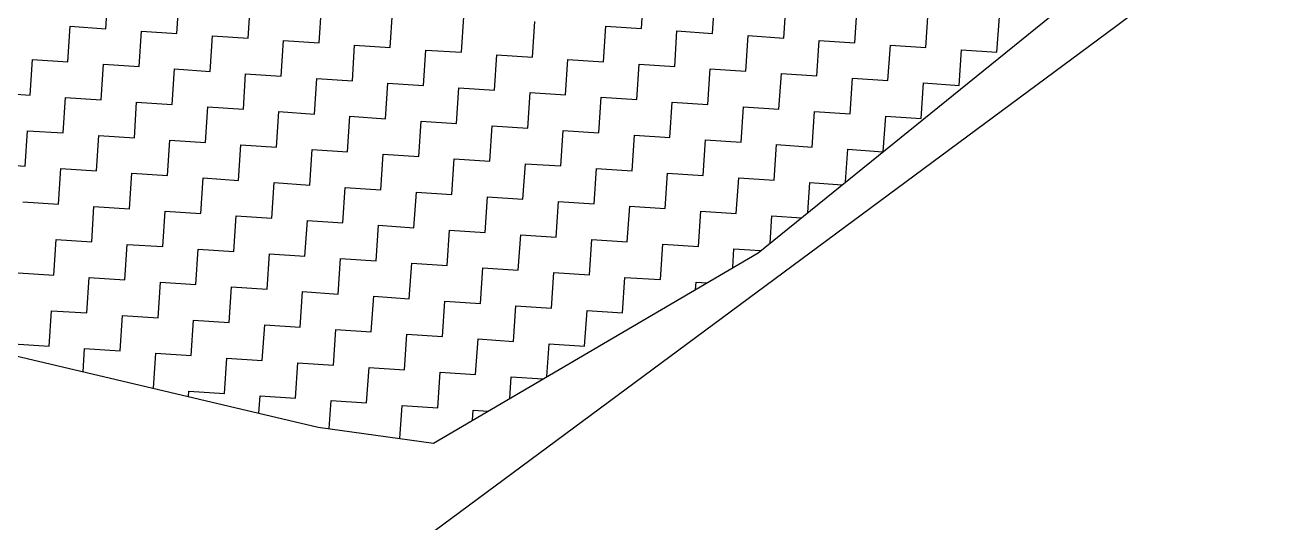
# Model space of a CAD drawing. Header units: metres. Extents: x 286068 to 287358, y 2005630 to 2007098.
# Drawn here: x 286370.8 to 286485.4, y 2005973.7 to 2006019.1 of the extents above; entities that cross this region are included whole.
import ezdxf

# ---------------------------------------------------------------- set-up
doc = ezdxf.new("R2010")
doc.units = ezdxf.units.M
doc.layers.add('POLY_HATCH', color=12, linetype='Continuous')
doc.layers.add('POLY_PARCEL', color=6, linetype='Continuous')

msp = doc.modelspace()

# ---------------------------------------------------------------- linework, layer by layer
at = {"layer": 'POLY_HATCH'}
for p, q in [((286437.62, 2005998.3), (286475.68, 2006029.11)), ((286408.04, 2005980.94), (286437.62, 2005998.3)), ((286361.7, 2005990.84), (286397.52, 2005982.4)), ((286397.52, 2005982.4), (286408.04, 2005980.94))]:
    msp.add_line(p, q, dxfattribs=at)
at = {"layer": 'POLY_HATCH', "linetype": 'Continuous'}
for p, q in [((286378.15, 2006018.74), (286378.37, 2006021.98)), ((286426.99, 2006018.75), (286427.21, 2006022)), ((286384.63, 2006018.31), (286384.85, 2006021.55)), ((286391.12, 2006017.88), (286391.33, 2006021.12)), ((286433.48, 2006018.32), (286433.69, 2006021.57)), ((286439.96, 2006017.89), (286440.18, 2006021.13)), ((286397.6, 2006017.45), (286397.82, 2006020.69)), ((286404.08, 2006017.02), (286404.3, 2006020.26)), ((286410.57, 2006016.59), (286410.78, 2006019.83)), ((286446.44, 2006017.46), (286446.66, 2006020.7)), ((286452.93, 2006017.03), (286453.14, 2006020.27)), ((286459.41, 2006016.6), (286459.63, 2006019.84)), ((286374.69, 2006015.71), (286374.91, 2006018.96)), ((286374.91, 2006018.96), (286378.15, 2006018.74)), ((286381.18, 2006015.28), (286381.39, 2006018.52)), ((286381.39, 2006018.52), (286384.63, 2006018.31)), ((286417.05, 2006016.16), (286417.27, 2006019.4)), ((286423.54, 2006015.73), (286423.75, 2006018.97)), ((286423.75, 2006018.97), (286426.99, 2006018.75)), ((286430.02, 2006015.3), (286430.23, 2006018.54)), ((286430.23, 2006018.54), (286433.48, 2006018.32)), ((286387.66, 2006014.85), (286387.88, 2006018.09)), ((286387.88, 2006018.09), (286391.12, 2006017.88)), ((286394.14, 2006014.42), (286394.36, 2006017.66)), ((286394.36, 2006017.66), (286397.6, 2006017.45)), ((286436.5, 2006014.87), (286436.72, 2006018.11)), ((286436.72, 2006018.11), (286439.96, 2006017.89)), ((286442.99, 2006014.44), (286443.2, 2006017.68)), ((286443.2, 2006017.68), (286446.44, 2006017.46)), ((286400.63, 2006013.99), (286400.84, 2006017.23)), ((286400.84, 2006017.23), (286404.08, 2006017.02)), ((286407.11, 2006013.56), (286407.33, 2006016.8)), ((286407.33, 2006016.8), (286410.57, 2006016.59)), ((286413.6, 2006013.13), (286413.81, 2006016.37)), ((286413.81, 2006016.37), (286417.05, 2006016.16)), ((286449.47, 2006014.01), (286449.69, 2006017.25)), ((286449.69, 2006017.25), (286452.93, 2006017.03)), ((286455.95, 2006013.57), (286456.17, 2006016.82)), ((286456.17, 2006016.82), (286459.41, 2006016.6)), ((286371.24, 2006012.69), (286371.45, 2006015.93)), ((286371.45, 2006015.93), (286374.69, 2006015.71)), ((286377.72, 2006012.26), (286377.94, 2006015.5)), ((286377.94, 2006015.5), (286381.18, 2006015.28)), ((286384.2, 2006011.83), (286384.42, 2006015.07)), ((286384.42, 2006015.07), (286387.66, 2006014.85)), ((286420.08, 2006012.7), (286420.29, 2006015.94)), ((286420.29, 2006015.94), (286423.54, 2006015.73)), ((286426.56, 2006012.27), (286426.78, 2006015.51)), ((286426.78, 2006015.51), (286430.02, 2006015.3)), ((286433.05, 2006011.84), (286433.26, 2006015.08)), ((286433.26, 2006015.08), (286436.5, 2006014.87)), ((286390.69, 2006011.4), (286390.9, 2006014.64)), ((286390.9, 2006014.64), (286394.14, 2006014.42)), ((286397.17, 2006010.96), (286397.39, 2006014.21)), ((286397.39, 2006014.21), (286400.63, 2006013.99)), ((286439.53, 2006011.41), (286439.75, 2006014.65)), ((286439.75, 2006014.65), (286442.99, 2006014.44)), ((286446.01, 2006010.98), (286446.23, 2006014.22)), ((286446.23, 2006014.22), (286449.47, 2006014.01)), ((286367.99, 2006012.9), (286371.24, 2006012.69)), ((286403.65, 2006010.53), (286403.87, 2006013.78)), ((286403.87, 2006013.78), (286407.11, 2006013.56)), ((286410.14, 2006010.1), (286410.35, 2006013.35)), ((286410.35, 2006013.35), (286413.6, 2006013.13)), ((286416.62, 2006009.67), (286416.84, 2006012.92)), ((286416.84, 2006012.92), (286420.08, 2006012.7)), ((286452.5, 2006010.55), (286452.71, 2006013.79)), ((286452.71, 2006013.79), (286455.95, 2006013.57)), ((286374.26, 2006009.23), (286374.48, 2006012.47)), ((286374.48, 2006012.47), (286377.72, 2006012.26)), ((286380.75, 2006008.8), (286380.96, 2006012.04)), ((286380.96, 2006012.04), (286384.2, 2006011.83)), ((286387.23, 2006008.37), (286387.45, 2006011.61)), ((286387.45, 2006011.61), (286390.69, 2006011.4)), ((286423.11, 2006009.24), (286423.32, 2006012.49)), ((286423.32, 2006012.49), (286426.56, 2006012.27)), ((286429.59, 2006008.81), (286429.8, 2006012.05)), ((286429.8, 2006012.05), (286433.05, 2006011.84)), ((286436.07, 2006008.38), (286436.29, 2006011.62)), ((286436.29, 2006011.62), (286439.53, 2006011.41)), ((286393.71, 2006007.94), (286393.93, 2006011.18)), ((286393.93, 2006011.18), (286397.17, 2006010.96)), ((286400.2, 2006007.51), (286400.41, 2006010.75)), ((286400.41, 2006010.75), (286403.65, 2006010.53)), ((286442.56, 2006007.95), (286442.77, 2006011.19)), ((286442.77, 2006011.19), (286446.01, 2006010.98)), ((286449.04, 2006007.55), (286449.26, 2006010.76)), ((286449.26, 2006010.76), (286452.5, 2006010.55)), ((286370.81, 2006006.2), (286371.02, 2006009.44)), ((286371.02, 2006009.44), (286374.26, 2006009.23)), ((286406.68, 2006007.08), (286406.9, 2006010.32)), ((286406.9, 2006010.32), (286410.14, 2006010.1)), ((286413.16, 2006006.65), (286413.38, 2006009.89)), ((286413.38, 2006009.89), (286416.62, 2006009.67)), ((286419.65, 2006006.22), (286419.86, 2006009.46)), ((286419.86, 2006009.46), (286423.11, 2006009.24)), ((286377.29, 2006005.77), (286377.5, 2006009.01)), ((286377.5, 2006009.01), (286380.75, 2006008.8)), ((286383.77, 2006005.34), (286383.99, 2006008.58)), ((286383.99, 2006008.58), (286387.23, 2006008.37)), ((286390.26, 2006004.91), (286390.47, 2006008.15)), ((286390.47, 2006008.15), (286393.71, 2006007.94)), ((286426.13, 2006005.79), (286426.35, 2006009.03)), ((286426.35, 2006009.03), (286429.59, 2006008.81)), ((286432.62, 2006005.36), (286432.83, 2006008.6)), ((286432.83, 2006008.6), (286436.07, 2006008.38)), ((286439.1, 2006004.93), (286439.31, 2006008.17)), ((286439.31, 2006008.17), (286442.56, 2006007.95)), ((286396.74, 2006004.48), (286396.96, 2006007.72)), ((286396.96, 2006007.72), (286400.2, 2006007.51)), ((286403.22, 2006004.05), (286403.44, 2006007.29)), ((286403.44, 2006007.29), (286406.68, 2006007.08)), ((286445.6, 2006004.76), (286445.8, 2006007.74)), ((286445.8, 2006007.74), (286449.01, 2006007.52)), ((286367.56, 2006006.42), (286370.81, 2006006.2)), ((286373.83, 2006002.75), (286374.05, 2006005.99)), ((286374.05, 2006005.99), (286377.29, 2006005.77)), ((286409.71, 2006003.62), (286409.92, 2006006.86)), ((286409.92, 2006006.86), (286413.16, 2006006.65)), ((286416.19, 2006003.19), (286416.41, 2006006.43)), ((286416.41, 2006006.43), (286419.65, 2006006.22)), ((286422.68, 2006002.76), (286422.89, 2006006)), ((286422.89, 2006006), (286426.13, 2006005.79)), ((286380.32, 2006002.32), (286380.53, 2006005.56)), ((286380.53, 2006005.56), (286383.77, 2006005.34)), ((286386.8, 2006001.89), (286387.02, 2006005.13)), ((286387.02, 2006005.13), (286390.26, 2006004.91)), ((286429.16, 2006002.33), (286429.37, 2006005.57)), ((286429.37, 2006005.57), (286432.62, 2006005.36)), ((286435.64, 2006001.9), (286435.86, 2006005.14)), ((286435.86, 2006005.14), (286439.1, 2006004.93)), ((286442.16, 2006001.98), (286442.34, 2006004.71)), ((286442.34, 2006004.71), (286445.3, 2006004.51)), ((286393.28, 2006001.45), (286393.5, 2006004.7)), ((286393.5, 2006004.7), (286396.74, 2006004.48)), ((286399.77, 2006001.02), (286399.98, 2006004.27)), ((286399.98, 2006004.27), (286403.22, 2006004.05)), ((286406.25, 2006000.59), (286406.47, 2006003.84)), ((286406.47, 2006003.84), (286409.71, 2006003.62)), ((286370.59, 2006002.96), (286373.83, 2006002.75)), ((286376.86, 2005999.29), (286377.07, 2006002.53)), ((286377.07, 2006002.53), (286380.32, 2006002.32)), ((286412.73, 2006000.16), (286412.95, 2006003.41)), ((286412.95, 2006003.41), (286416.19, 2006003.19)), ((286419.22, 2005999.73), (286419.43, 2006002.97)), ((286419.43, 2006002.97), (286422.68, 2006002.76)), ((286425.7, 2005999.3), (286425.92, 2006002.54)), ((286425.92, 2006002.54), (286429.16, 2006002.33)), ((286383.34, 2005998.86), (286383.56, 2006002.1)), ((286383.56, 2006002.1), (286386.8, 2006001.89)), ((286389.83, 2005998.43), (286390.04, 2006001.67)), ((286390.04, 2006001.67), (286393.28, 2006001.45)), ((286432.19, 2005998.87), (286432.4, 2006002.11)), ((286432.4, 2006002.11), (286435.64, 2006001.9)), ((286438.72, 2005999.19), (286438.88, 2006001.68)), ((286438.88, 2006001.68), (286441.58, 2006001.5)), ((286396.31, 2005998), (286396.53, 2006001.24)), ((286396.53, 2006001.24), (286399.77, 2006001.02)), ((286402.79, 2005997.57), (286403.01, 2006000.81)), ((286403.01, 2006000.81), (286406.25, 2006000.59)), ((286409.28, 2005997.14), (286409.49, 2006000.38)), ((286409.49, 2006000.38), (286412.73, 2006000.16)), ((286373.4, 2005996.26), (286373.62, 2005999.5)), ((286373.62, 2005999.5), (286376.86, 2005999.29)), ((286379.89, 2005995.83), (286380.1, 2005999.07)), ((286380.1, 2005999.07), (286383.34, 2005998.86)), ((286415.76, 2005996.71), (286415.98, 2005999.95)), ((286415.98, 2005999.95), (286419.22, 2005999.73)), ((286422.24, 2005996.28), (286422.46, 2005999.52)), ((286422.46, 2005999.52), (286425.7, 2005999.3)), ((286428.73, 2005995.85), (286428.94, 2005999.09)), ((286428.94, 2005999.09), (286432.19, 2005998.87)), ((286386.37, 2005995.4), (286386.58, 2005998.64)), ((286386.58, 2005998.64), (286389.83, 2005998.43)), ((286392.85, 2005994.97), (286393.07, 2005998.21)), ((286393.07, 2005998.21), (286396.31, 2005998)), ((286435.31, 2005996.95), (286435.43, 2005998.66)), ((286435.43, 2005998.66), (286437.86, 2005998.5)), ((286399.34, 2005994.54), (286399.55, 2005997.78)), ((286399.55, 2005997.78), (286402.79, 2005997.57)), ((286405.82, 2005994.11), (286406.04, 2005997.35)), ((286406.04, 2005997.35), (286409.28, 2005997.14)), ((286412.3, 2005993.68), (286412.52, 2005996.92)), ((286412.52, 2005996.92), (286415.76, 2005996.71)), ((286370.16, 2005996.48), (286373.4, 2005996.26)), ((286376.43, 2005992.81), (286376.64, 2005996.05)), ((286376.64, 2005996.05), (286379.89, 2005995.83)), ((286382.91, 2005992.37), (286383.13, 2005995.62)), ((286383.13, 2005995.62), (286386.37, 2005995.4)), ((286418.79, 2005993.25), (286419, 2005996.49)), ((286419, 2005996.49), (286422.24, 2005996.28)), ((286425.27, 2005992.82), (286425.49, 2005996.06)), ((286425.49, 2005996.06), (286428.73, 2005995.85)), ((286431.93, 2005994.96), (286431.97, 2005995.63)), ((286431.97, 2005995.63), (286432.96, 2005995.56)), ((286389.4, 2005991.94), (286389.61, 2005995.19)), ((286389.61, 2005995.19), (286392.85, 2005994.97)), ((286395.88, 2005991.51), (286396.09, 2005994.76)), ((286396.09, 2005994.76), (286399.34, 2005994.54)), ((286402.36, 2005991.08), (286402.58, 2005994.33)), ((286402.58, 2005994.33), (286405.82, 2005994.11)), ((286408.85, 2005990.65), (286409.06, 2005993.89)), ((286409.06, 2005993.89), (286412.3, 2005993.68)), ((286415.33, 2005990.22), (286415.55, 2005993.46)), ((286415.55, 2005993.46), (286418.79, 2005993.25)), ((286372.97, 2005989.78), (286373.19, 2005993.02)), ((286373.19, 2005993.02), (286376.43, 2005992.81)), ((286379.46, 2005989.35), (286379.67, 2005992.59)), ((286379.67, 2005992.59), (286382.91, 2005992.37)), ((286385.94, 2005988.92), (286386.15, 2005992.16)), ((286386.15, 2005992.16), (286389.4, 2005991.94)), ((286421.81, 2005989.79), (286422.03, 2005993.03)), ((286422.03, 2005993.03), (286425.27, 2005992.82)), ((286392.42, 2005988.49), (286392.64, 2005991.73)), ((286392.64, 2005991.73), (286395.88, 2005991.51)), ((286398.91, 2005988.06), (286399.12, 2005991.3)), ((286399.12, 2005991.3), (286402.36, 2005991.08)), ((286369.73, 2005989.99), (286372.97, 2005989.78)), ((286405.39, 2005987.63), (286405.61, 2005990.87)), ((286405.61, 2005990.87), (286408.85, 2005990.65)), ((286411.87, 2005987.2), (286412.09, 2005990.44)), ((286412.09, 2005990.44), (286415.33, 2005990.22)), ((286418.37, 2005987.01), (286418.57, 2005990.01)), ((286418.57, 2005990.01), (286421.81, 2005989.79)), ((286376.07, 2005987.45), (286376.21, 2005989.56)), ((286376.21, 2005989.56), (286379.46, 2005989.35)), ((286382.49, 2005985.94), (286382.7, 2005989.13)), ((286382.7, 2005989.13), (286385.94, 2005988.92)), ((286388.97, 2005985.46), (286389.18, 2005988.7)), ((286389.18, 2005988.7), (286392.42, 2005988.49)), ((286395.45, 2005985.03), (286395.66, 2005988.27)), ((286395.66, 2005988.27), (286398.91, 2005988.06)), ((286401.93, 2005984.6), (286402.15, 2005987.84)), ((286402.15, 2005987.84), (286405.39, 2005987.63)), ((286408.42, 2005984.17), (286408.63, 2005987.41)), ((286408.63, 2005987.41), (286411.87, 2005987.2)), ((286414.99, 2005985.02), (286415.12, 2005986.98)), ((286415.12, 2005986.98), (286418, 2005986.79)), ((286385.69, 2005985.19), (286385.72, 2005985.68)), ((286385.72, 2005985.68), (286388.97, 2005985.46)), ((286392.1, 2005983.68), (286392.21, 2005985.25)), ((286392.21, 2005985.25), (286395.45, 2005985.03)), ((286398.52, 2005982.26), (286398.69, 2005984.82)), ((286398.69, 2005984.82), (286401.93, 2005984.6)), ((286404.97, 2005981.37), (286405.17, 2005984.38)), ((286405.17, 2005984.38), (286408.42, 2005984.17)), ((286411.6, 2005983.03), (286411.66, 2005983.95)), ((286411.66, 2005983.95), (286413.02, 2005983.86))]:
    msp.add_line(p, q, dxfattribs=at)
at = {"layer": 'POLY_PARCEL'}
for p, q in [((286631.23, 2006141.34), (286470.23, 2006018.9)), ((286470.23, 2006018.9), (286325.64, 2005911.86))]:
    msp.add_line(p, q, dxfattribs=at)

doc.saveas('drawing.dxf')
